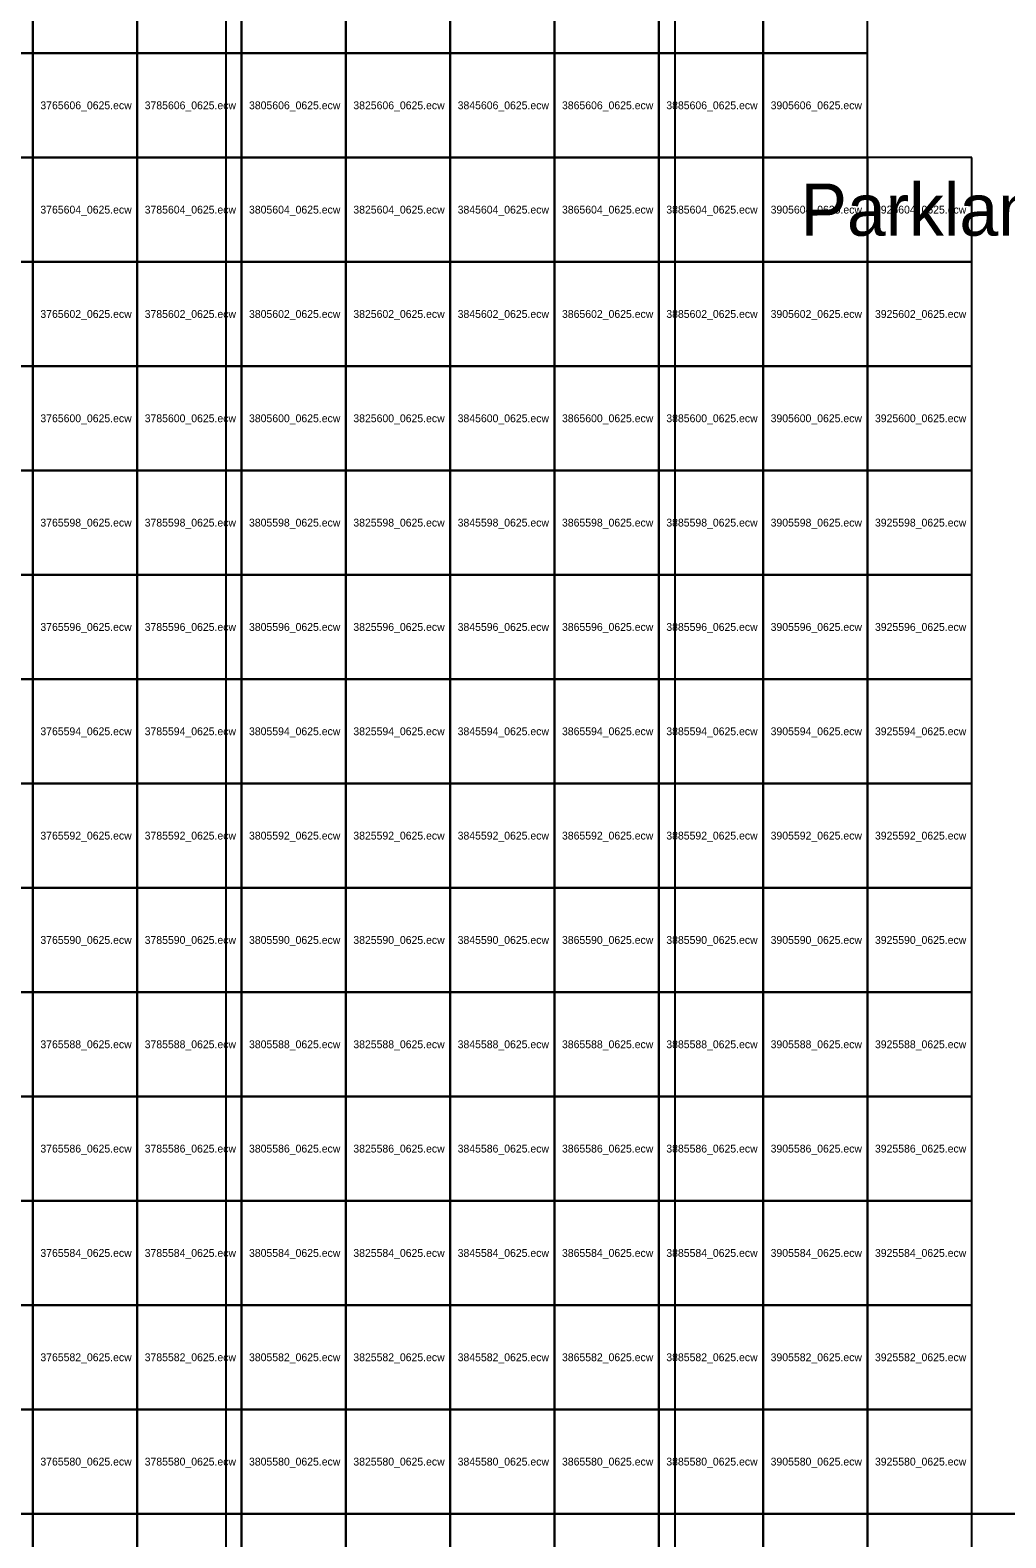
# Model space of a CAD drawing. Extents: x 107949 to 1196143, y 5299996 to 6786672.
# Drawn here: x 375949 to 394655, y 5579539 to 5608441 of the extents above; entities that cross this region are included whole.
import ezdxf

# ---------------------------------------------------------------- set-up
doc = ezdxf.new("R2010")
doc.units = 0
doc.layers.add('Raster_Image_Grids', color=7, linetype='Continuous')

msp = doc.modelspace()

# ---------------------------------------------------------------- linework, layer by layer
at = {"layer": 'Raster_Image_Grids'}
for points in [[(388315, 5687699), (153895, 5687699), (153895, 5462759), (388315, 5462759)], [(388315, 5687699), (153895, 5687699), (153895, 5462759), (388315, 5462759)], [(608844, 5679621), (379704, 5679621), (379704, 5460801), (608844, 5460801)], [(608844, 5679621), (379704, 5679621), (379704, 5460801), (608844, 5460801)], [(420002, 5630000), (370002, 5630000), (370002, 5580000), (420002, 5580000)], [(376002, 5610000), (374002, 5610000), (374002, 5608000), (376002, 5608000)], [(378002, 5610000), (376002, 5610000), (376002, 5608000), (378002, 5608000)], [(380002, 5610000), (378002, 5610000), (378002, 5608000), (380002, 5608000)], [(382002, 5610000), (380002, 5610000), (380002, 5608000), (382002, 5608000)], [(384002, 5610000), (382002, 5610000), (382002, 5608000), (384002, 5608000)], [(386002, 5610000), (384002, 5610000), (384002, 5608000), (386002, 5608000)], [(388002, 5610000), (386002, 5610000), (386002, 5608000), (388002, 5608000)], [(390002, 5610000), (388002, 5610000), (388002, 5608000), (390002, 5608000)], [(392002, 5610000), (390002, 5610000), (390002, 5608000), (392002, 5608000)], [(376002, 5608000), (374002, 5608000), (374002, 5606000), (376002, 5606000)], [(378002, 5608000), (376002, 5608000), (376002, 5606000), (378002, 5606000)], [(380002, 5608000), (378002, 5608000), (378002, 5606000), (380002, 5606000)], [(382002, 5608000), (380002, 5608000), (380002, 5606000), (382002, 5606000)], [(384002, 5608000), (382002, 5608000), (382002, 5606000), (384002, 5606000)], [(386002, 5608000), (384002, 5608000), (384002, 5606000), (386002, 5606000)], [(388002, 5608000), (386002, 5608000), (386002, 5606000), (388002, 5606000)], [(390002, 5608000), (388002, 5608000), (388002, 5606000), (390002, 5606000)], [(392002, 5608000), (390002, 5608000), (390002, 5606000), (392002, 5606000)], [(376002, 5606000), (374002, 5606000), (374002, 5604000), (376002, 5604000)], [(378002, 5606000), (376002, 5606000), (376002, 5604000), (378002, 5604000)], [(380002, 5606000), (378002, 5606000), (378002, 5604000), (380002, 5604000)], [(382002, 5606000), (380002, 5606000), (380002, 5604000), (382002, 5604000)], [(384002, 5606000), (382002, 5606000), (382002, 5604000), (384002, 5604000)], [(386002, 5606000), (384002, 5606000), (384002, 5604000), (386002, 5604000)], [(388002, 5606000), (386002, 5606000), (386002, 5604000), (388002, 5604000)], [(390002, 5606000), (388002, 5606000), (388002, 5604000), (390002, 5604000)], [(392002, 5606000), (390002, 5606000), (390002, 5604000), (392002, 5604000)], [(394002, 5606000), (392002, 5606000), (392002, 5604000), (394002, 5604000)], [(376002, 5604000), (374002, 5604000), (374002, 5602000), (376002, 5602000)], [(378002, 5604000), (376002, 5604000), (376002, 5602000), (378002, 5602000)], [(380002, 5604000), (378002, 5604000), (378002, 5602000), (380002, 5602000)], [(382002, 5604000), (380002, 5604000), (380002, 5602000), (382002, 5602000)], [(384002, 5604000), (382002, 5604000), (382002, 5602000), (384002, 5602000)], [(386002, 5604000), (384002, 5604000), (384002, 5602000), (386002, 5602000)], [(388002, 5604000), (386002, 5604000), (386002, 5602000), (388002, 5602000)], [(390002, 5604000), (388002, 5604000), (388002, 5602000), (390002, 5602000)], [(392002, 5604000), (390002, 5604000), (390002, 5602000), (392002, 5602000)], [(394002, 5604000), (392002, 5604000), (392002, 5602000), (394002, 5602000)], [(376002, 5602000), (374002, 5602000), (374002, 5600000), (376002, 5600000)], [(378002, 5602000), (376002, 5602000), (376002, 5600000), (378002, 5600000)], [(380002, 5602000), (378002, 5602000), (378002, 5600000), (380002, 5600000)], [(382002, 5602000), (380002, 5602000), (380002, 5600000), (382002, 5600000)], [(384002, 5602000), (382002, 5602000), (382002, 5600000), (384002, 5600000)], [(386002, 5602000), (384002, 5602000), (384002, 5600000), (386002, 5600000)], [(388002, 5602000), (386002, 5602000), (386002, 5600000), (388002, 5600000)], [(390002, 5602000), (388002, 5602000), (388002, 5600000), (390002, 5600000)], [(392002, 5602000), (390002, 5602000), (390002, 5600000), (392002, 5600000)], [(394002, 5602000), (392002, 5602000), (392002, 5600000), (394002, 5600000)], [(376002, 5600000), (374002, 5600000), (374002, 5598000), (376002, 5598000)], [(378002, 5600000), (376002, 5600000), (376002, 5598000), (378002, 5598000)], [(380002, 5600000), (378002, 5600000), (378002, 5598000), (380002, 5598000)], [(382002, 5600000), (380002, 5600000), (380002, 5598000), (382002, 5598000)], [(384002, 5600000), (382002, 5600000), (382002, 5598000), (384002, 5598000)], [(386002, 5600000), (384002, 5600000), (384002, 5598000), (386002, 5598000)], [(388002, 5600000), (386002, 5600000), (386002, 5598000), (388002, 5598000)], [(390002, 5600000), (388002, 5600000), (388002, 5598000), (390002, 5598000)], [(392002, 5600000), (390002, 5600000), (390002, 5598000), (392002, 5598000)], [(394002, 5600000), (392002, 5600000), (392002, 5598000), (394002, 5598000)], [(376002, 5598000), (374002, 5598000), (374002, 5596000), (376002, 5596000)], [(378002, 5598000), (376002, 5598000), (376002, 5596000), (378002, 5596000)], [(380002, 5598000), (378002, 5598000), (378002, 5596000), (380002, 5596000)], [(382002, 5598000), (380002, 5598000), (380002, 5596000), (382002, 5596000)], [(384002, 5598000), (382002, 5598000), (382002, 5596000), (384002, 5596000)], [(386002, 5598000), (384002, 5598000), (384002, 5596000), (386002, 5596000)], [(388002, 5598000), (386002, 5598000), (386002, 5596000), (388002, 5596000)], [(390002, 5598000), (388002, 5598000), (388002, 5596000), (390002, 5596000)], [(392002, 5598000), (390002, 5598000), (390002, 5596000), (392002, 5596000)], [(394002, 5598000), (392002, 5598000), (392002, 5596000), (394002, 5596000)], [(376002, 5596000), (374002, 5596000), (374002, 5594000), (376002, 5594000)], [(378002, 5596000), (376002, 5596000), (376002, 5594000), (378002, 5594000)], [(380002, 5596000), (378002, 5596000), (378002, 5594000), (380002, 5594000)], [(382002, 5596000), (380002, 5596000), (380002, 5594000), (382002, 5594000)], [(384002, 5596000), (382002, 5596000), (382002, 5594000), (384002, 5594000)], [(386002, 5596000), (384002, 5596000), (384002, 5594000), (386002, 5594000)], [(388002, 5596000), (386002, 5596000), (386002, 5594000), (388002, 5594000)], [(390002, 5596000), (388002, 5596000), (388002, 5594000), (390002, 5594000)], [(392002, 5596000), (390002, 5596000), (390002, 5594000), (392002, 5594000)], [(394002, 5596000), (392002, 5596000), (392002, 5594000), (394002, 5594000)], [(376002, 5594000), (374002, 5594000), (374002, 5592000), (376002, 5592000)], [(378002, 5594000), (376002, 5594000), (376002, 5592000), (378002, 5592000)], [(380002, 5594000), (378002, 5594000), (378002, 5592000), (380002, 5592000)], [(382002, 5594000), (380002, 5594000), (380002, 5592000), (382002, 5592000)], [(384002, 5594000), (382002, 5594000), (382002, 5592000), (384002, 5592000)], [(386002, 5594000), (384002, 5594000), (384002, 5592000), (386002, 5592000)], [(388002, 5594000), (386002, 5594000), (386002, 5592000), (388002, 5592000)], [(390002, 5594000), (388002, 5594000), (388002, 5592000), (390002, 5592000)], [(392002, 5594000), (390002, 5594000), (390002, 5592000), (392002, 5592000)], [(394002, 5594000), (392002, 5594000), (392002, 5592000), (394002, 5592000)], [(376002, 5592000), (374002, 5592000), (374002, 5590000), (376002, 5590000)], [(378002, 5592000), (376002, 5592000), (376002, 5590000), (378002, 5590000)], [(380002, 5592000), (378002, 5592000), (378002, 5590000), (380002, 5590000)], [(382002, 5592000), (380002, 5592000), (380002, 5590000), (382002, 5590000)], [(384002, 5592000), (382002, 5592000), (382002, 5590000), (384002, 5590000)], [(386002, 5592000), (384002, 5592000), (384002, 5590000), (386002, 5590000)], [(388002, 5592000), (386002, 5592000), (386002, 5590000), (388002, 5590000)], [(390002, 5592000), (388002, 5592000), (388002, 5590000), (390002, 5590000)], [(392002, 5592000), (390002, 5592000), (390002, 5590000), (392002, 5590000)], [(394002, 5592000), (392002, 5592000), (392002, 5590000), (394002, 5590000)], [(376002, 5590000), (374002, 5590000), (374002, 5588000), (376002, 5588000)], [(378002, 5590000), (376002, 5590000), (376002, 5588000), (378002, 5588000)], [(380002, 5590000), (378002, 5590000), (378002, 5588000), (380002, 5588000)], [(382002, 5590000), (380002, 5590000), (380002, 5588000), (382002, 5588000)], [(384002, 5590000), (382002, 5590000), (382002, 5588000), (384002, 5588000)], [(386002, 5590000), (384002, 5590000), (384002, 5588000), (386002, 5588000)], [(388002, 5590000), (386002, 5590000), (386002, 5588000), (388002, 5588000)], [(390002, 5590000), (388002, 5590000), (388002, 5588000), (390002, 5588000)], [(392002, 5590000), (390002, 5590000), (390002, 5588000), (392002, 5588000)], [(394002, 5590000), (392002, 5590000), (392002, 5588000), (394002, 5588000)], [(376002, 5588000), (374002, 5588000), (374002, 5586000), (376002, 5586000)], [(378002, 5588000), (376002, 5588000), (376002, 5586000), (378002, 5586000)], [(380002, 5588000), (378002, 5588000), (378002, 5586000), (380002, 5586000)], [(382002, 5588000), (380002, 5588000), (380002, 5586000), (382002, 5586000)], [(384002, 5588000), (382002, 5588000), (382002, 5586000), (384002, 5586000)], [(386002, 5588000), (384002, 5588000), (384002, 5586000), (386002, 5586000)], [(388002, 5588000), (386002, 5588000), (386002, 5586000), (388002, 5586000)], [(390002, 5588000), (388002, 5588000), (388002, 5586000), (390002, 5586000)], [(392002, 5588000), (390002, 5588000), (390002, 5586000), (392002, 5586000)], [(394002, 5588000), (392002, 5588000), (392002, 5586000), (394002, 5586000)], [(376002, 5586000), (374002, 5586000), (374002, 5584000), (376002, 5584000)], [(378002, 5586000), (376002, 5586000), (376002, 5584000), (378002, 5584000)], [(380002, 5586000), (378002, 5586000), (378002, 5584000), (380002, 5584000)], [(382002, 5586000), (380002, 5586000), (380002, 5584000), (382002, 5584000)], [(384002, 5586000), (382002, 5586000), (382002, 5584000), (384002, 5584000)], [(386002, 5586000), (384002, 5586000), (384002, 5584000), (386002, 5584000)], [(388002, 5586000), (386002, 5586000), (386002, 5584000), (388002, 5584000)], [(390002, 5586000), (388002, 5586000), (388002, 5584000), (390002, 5584000)], [(392002, 5586000), (390002, 5586000), (390002, 5584000), (392002, 5584000)], [(394002, 5586000), (392002, 5586000), (392002, 5584000), (394002, 5584000)], [(376002, 5584000), (374002, 5584000), (374002, 5582000), (376002, 5582000)], [(378002, 5584000), (376002, 5584000), (376002, 5582000), (378002, 5582000)], [(380002, 5584000), (378002, 5584000), (378002, 5582000), (380002, 5582000)], [(382002, 5584000), (380002, 5584000), (380002, 5582000), (382002, 5582000)], [(384002, 5584000), (382002, 5584000), (382002, 5582000), (384002, 5582000)], [(386002, 5584000), (384002, 5584000), (384002, 5582000), (386002, 5582000)], [(388002, 5584000), (386002, 5584000), (386002, 5582000), (388002, 5582000)], [(390002, 5584000), (388002, 5584000), (388002, 5582000), (390002, 5582000)], [(392002, 5584000), (390002, 5584000), (390002, 5582000), (392002, 5582000)], [(394002, 5584000), (392002, 5584000), (392002, 5582000), (394002, 5582000)], [(376002, 5582000), (374002, 5582000), (374002, 5580000), (376002, 5580000)], [(378002, 5582000), (376002, 5582000), (376002, 5580000), (378002, 5580000)], [(380002, 5582000), (378002, 5582000), (378002, 5580000), (380002, 5580000)], [(382002, 5582000), (380002, 5582000), (380002, 5580000), (382002, 5580000)], [(384002, 5582000), (382002, 5582000), (382002, 5580000), (384002, 5580000)], [(386002, 5582000), (384002, 5582000), (384002, 5580000), (386002, 5580000)], [(388002, 5582000), (386002, 5582000), (386002, 5580000), (388002, 5580000)], [(390002, 5582000), (388002, 5582000), (388002, 5580000), (390002, 5580000)], [(392002, 5582000), (390002, 5582000), (390002, 5580000), (392002, 5580000)], [(394002, 5582000), (392002, 5582000), (392002, 5580000), (394002, 5580000)], [(420002, 5580000), (370002, 5580000), (370002, 5530000), (420002, 5530000)], [(376002, 5580000), (374002, 5580000), (374002, 5578000), (376002, 5578000)], [(378002, 5580000), (376002, 5580000), (376002, 5578000), (378002, 5578000)], [(380002, 5580000), (378002, 5580000), (378002, 5578000), (380002, 5578000)], [(382002, 5580000), (380002, 5580000), (380002, 5578000), (382002, 5578000)], [(384002, 5580000), (382002, 5580000), (382002, 5578000), (384002, 5578000)], [(386002, 5580000), (384002, 5580000), (384002, 5578000), (386002, 5578000)], [(388002, 5580000), (386002, 5580000), (386002, 5578000), (388002, 5578000)], [(390002, 5580000), (388002, 5580000), (388002, 5578000), (390002, 5578000)], [(392002, 5580000), (390002, 5580000), (390002, 5578000), (392002, 5578000)], [(394002, 5580000), (392002, 5580000), (392002, 5578000), (394002, 5578000)]]:
    msp.add_lwpolyline(points, close=True, dxfattribs=at)

# ---------------------------------------------------------------- texts
for s, height, p in [('3765606_0625.ecw', 150, (376145.404, 5606925)), ('3785606_0625.ecw', 150, (378145.404, 5606925)), ('3805606_0625.ecw', 150, (380145.404, 5606925)), ('3825606_0625.ecw', 150, (382145.404, 5606925)), ('3845606_0625.ecw', 150, (384145.404, 5606925)), ('3865606_0625.ecw', 150, (386145.404, 5606925)), ('3885606_0625.ecw', 150, (388145.404, 5606925)), ('3905606_0625.ecw', 150, (390145.404, 5606925)), ('Parkland_7.sid', 1000, (390717.277, 5604500)), ('3765604_0625.ecw', 150, (376145.404, 5604925)), ('3785604_0625.ecw', 150, (378145.404, 5604925)), ('3805604_0625.ecw', 150, (380145.404, 5604925)), ('3825604_0625.ecw', 150, (382145.404, 5604925)), ('3845604_0625.ecw', 150, (384145.404, 5604925)), ('3865604_0625.ecw', 150, (386145.404, 5604925)), ('3885604_0625.ecw', 150, (388145.404, 5604925)), ('3905604_0625.ecw', 150, (390145.404, 5604925)), ('3925604_0625.ecw', 150, (392145.404, 5604925)), ('3765602_0625.ecw', 150, (376145.404, 5602925)), ('3785602_0625.ecw', 150, (378145.404, 5602925)), ('3805602_0625.ecw', 150, (380145.404, 5602925)), ('3825602_0625.ecw', 150, (382145.404, 5602925)), ('3845602_0625.ecw', 150, (384145.404, 5602925)), ('3865602_0625.ecw', 150, (386145.404, 5602925)), ('3885602_0625.ecw', 150, (388145.404, 5602925)), ('3905602_0625.ecw', 150, (390145.404, 5602925)), ('3925602_0625.ecw', 150, (392145.404, 5602925)), ('3765600_0625.ecw', 150, (376145.404, 5600925)), ('3785600_0625.ecw', 150, (378145.404, 5600925)), ('3805600_0625.ecw', 150, (380145.404, 5600925)), ('3825600_0625.ecw', 150, (382145.404, 5600925)), ('3845600_0625.ecw', 150, (384145.404, 5600925)), ('3865600_0625.ecw', 150, (386145.404, 5600925)), ('3885600_0625.ecw', 150, (388145.404, 5600925)), ('3905600_0625.ecw', 150, (390145.404, 5600925)), ('3925600_0625.ecw', 150, (392145.404, 5600925)), ('3765598_0625.ecw', 150, (376145.404, 5598925)), ('3785598_0625.ecw', 150, (378145.404, 5598925)), ('3805598_0625.ecw', 150, (380145.404, 5598925)), ('3825598_0625.ecw', 150, (382145.404, 5598925)), ('3845598_0625.ecw', 150, (384145.404, 5598925)), ('3865598_0625.ecw', 150, (386145.404, 5598925)), ('3885598_0625.ecw', 150, (388145.404, 5598925)), ('3905598_0625.ecw', 150, (390145.404, 5598925)), ('3925598_0625.ecw', 150, (392145.404, 5598925)), ('3765596_0625.ecw', 150, (376145.404, 5596925)), ('3785596_0625.ecw', 150, (378145.404, 5596925)), ('3805596_0625.ecw', 150, (380145.404, 5596925)), ('3825596_0625.ecw', 150, (382145.404, 5596925)), ('3845596_0625.ecw', 150, (384145.404, 5596925)), ('3865596_0625.ecw', 150, (386145.404, 5596925)), ('3885596_0625.ecw', 150, (388145.404, 5596925)), ('3905596_0625.ecw', 150, (390145.404, 5596925)), ('3925596_0625.ecw', 150, (392145.404, 5596925)), ('3765594_0625.ecw', 150, (376145.404, 5594925)), ('3785594_0625.ecw', 150, (378145.404, 5594925)), ('3805594_0625.ecw', 150, (380145.404, 5594925)), ('3825594_0625.ecw', 150, (382145.404, 5594925)), ('3845594_0625.ecw', 150, (384145.404, 5594925)), ('3865594_0625.ecw', 150, (386145.404, 5594925)), ('3885594_0625.ecw', 150, (388145.404, 5594925)), ('3905594_0625.ecw', 150, (390145.404, 5594925)), ('3925594_0625.ecw', 150, (392145.404, 5594925)), ('3765592_0625.ecw', 150, (376145.404, 5592925)), ('3785592_0625.ecw', 150, (378145.404, 5592925)), ('3805592_0625.ecw', 150, (380145.404, 5592925)), ('3825592_0625.ecw', 150, (382145.404, 5592925)), ('3845592_0625.ecw', 150, (384145.404, 5592925)), ('3865592_0625.ecw', 150, (386145.404, 5592925)), ('3885592_0625.ecw', 150, (388145.404, 5592925)), ('3905592_0625.ecw', 150, (390145.404, 5592925)), ('3925592_0625.ecw', 150, (392145.404, 5592925)), ('3765590_0625.ecw', 150, (376145.404, 5590925)), ('3785590_0625.ecw', 150, (378145.404, 5590925)), ('3805590_0625.ecw', 150, (380145.404, 5590925)), ('3825590_0625.ecw', 150, (382145.404, 5590925)), ('3845590_0625.ecw', 150, (384145.404, 5590925)), ('3865590_0625.ecw', 150, (386145.404, 5590925)), ('3885590_0625.ecw', 150, (388145.404, 5590925)), ('3905590_0625.ecw', 150, (390145.404, 5590925)), ('3925590_0625.ecw', 150, (392145.404, 5590925)), ('3765588_0625.ecw', 150, (376145.404, 5588925)), ('3785588_0625.ecw', 150, (378145.404, 5588925)), ('3805588_0625.ecw', 150, (380145.404, 5588925)), ('3825588_0625.ecw', 150, (382145.404, 5588925)), ('3845588_0625.ecw', 150, (384145.404, 5588925)), ('3865588_0625.ecw', 150, (386145.404, 5588925)), ('3885588_0625.ecw', 150, (388145.404, 5588925)), ('3905588_0625.ecw', 150, (390145.404, 5588925)), ('3925588_0625.ecw', 150, (392145.404, 5588925)), ('3765586_0625.ecw', 150, (376145.404, 5586925)), ('3785586_0625.ecw', 150, (378145.404, 5586925)), ('3805586_0625.ecw', 150, (380145.404, 5586925)), ('3825586_0625.ecw', 150, (382145.404, 5586925)), ('3845586_0625.ecw', 150, (384145.404, 5586925)), ('3865586_0625.ecw', 150, (386145.404, 5586925)), ('3885586_0625.ecw', 150, (388145.404, 5586925)), ('3905586_0625.ecw', 150, (390145.404, 5586925)), ('3925586_0625.ecw', 150, (392145.404, 5586925)), ('3765584_0625.ecw', 150, (376145.404, 5584925)), ('3785584_0625.ecw', 150, (378145.404, 5584925)), ('3805584_0625.ecw', 150, (380145.404, 5584925)), ('3825584_0625.ecw', 150, (382145.404, 5584925)), ('3845584_0625.ecw', 150, (384145.404, 5584925)), ('3865584_0625.ecw', 150, (386145.404, 5584925)), ('3885584_0625.ecw', 150, (388145.404, 5584925)), ('3905584_0625.ecw', 150, (390145.404, 5584925)), ('3925584_0625.ecw', 150, (392145.404, 5584925)), ('3765582_0625.ecw', 150, (376145.404, 5582925)), ('3785582_0625.ecw', 150, (378145.404, 5582925)), ('3805582_0625.ecw', 150, (380145.404, 5582925)), ('3825582_0625.ecw', 150, (382145.404, 5582925)), ('3845582_0625.ecw', 150, (384145.404, 5582925)), ('3865582_0625.ecw', 150, (386145.404, 5582925)), ('3885582_0625.ecw', 150, (388145.404, 5582925)), ('3905582_0625.ecw', 150, (390145.404, 5582925)), ('3925582_0625.ecw', 150, (392145.404, 5582925)), ('3765580_0625.ecw', 150, (376145.404, 5580925)), ('3785580_0625.ecw', 150, (378145.404, 5580925)), ('3805580_0625.ecw', 150, (380145.404, 5580925)), ('3825580_0625.ecw', 150, (382145.404, 5580925)), ('3845580_0625.ecw', 150, (384145.404, 5580925)), ('3865580_0625.ecw', 150, (386145.404, 5580925)), ('3885580_0625.ecw', 150, (388145.404, 5580925)), ('3905580_0625.ecw', 150, (390145.404, 5580925)), ('3925580_0625.ecw', 150, (392145.404, 5580925))]:
    msp.add_text(s, height=height, dxfattribs=at).set_placement(p)

doc.saveas('drawing.dxf')
